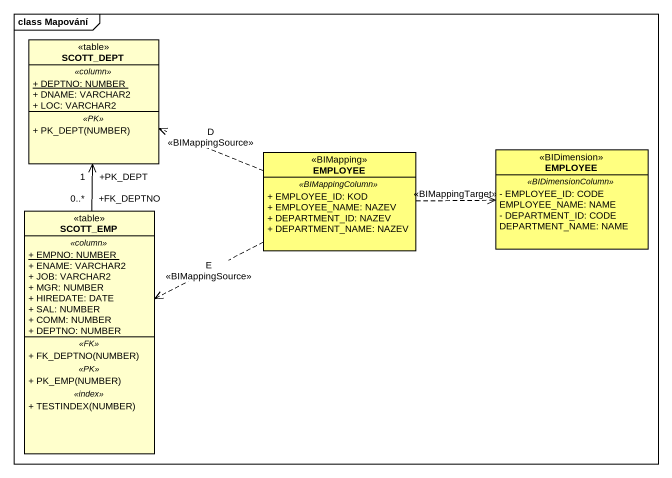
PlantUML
@startuml
mainframe class Mapování
hide circle
hide empty members
skinparam classAttributeIconSize 0
class SCOTT_DEPT <<table>> {
  .. <<column>> ..
  {static} + DEPTNO: NUMBER
  + DNAME: VARCHAR2
  + LOC: VARCHAR2
  .. <<PK>> ..
  + PK_DEPT(NUMBER)
}
class EMPLOYEE <<BIMapping>> #FFFF80 {
  .. <<BIMappingColumn>> ..
  + EMPLOYEE_ID: KOD
  + EMPLOYEE_NAME: NAZEV
  + DEPARTMENT_ID: NAZEV
  + DEPARTMENT_NAME: NAZEV
}
class "EMPLOYEE" as EMPLOYEE_2 <<BIDimension>> #FFFF80 {
  .. <<BIDimensionColumn>> ..
  - EMPLOYEE_ID: CODE
  EMPLOYEE_NAME: NAME
  - DEPARTMENT_ID: CODE
  DEPARTMENT_NAME: NAME
}
class SCOTT_EMP <<table>> {
  .. <<column>> ..
  {static} + EMPNO: NUMBER
  + ENAME: VARCHAR2
  + JOB: VARCHAR2
  + MGR: NUMBER
  + HIREDATE: DATE
  + SAL: NUMBER
  + COMM: NUMBER
  + DEPTNO: NUMBER
  .. <<FK>> ..
  + FK_DEPTNO(NUMBER)
  .. <<PK>> ..
  + PK_EMP(NUMBER)
  .. <<index>> ..
  + TESTINDEX(NUMBER)
}
EMPLOYEE .left.> SCOTT_DEPT : D\n<<BIMappingSource>>
EMPLOYEE .right.> EMPLOYEE_2 : <<BIMappingTarget>>
EMPLOYEE .left.> SCOTT_EMP : E\n<<BIMappingSource>>
SCOTT_EMP "+FK_DEPTNO\n0..*" -up-> "+PK_DEPT\n1" SCOTT_DEPT
@enduml
